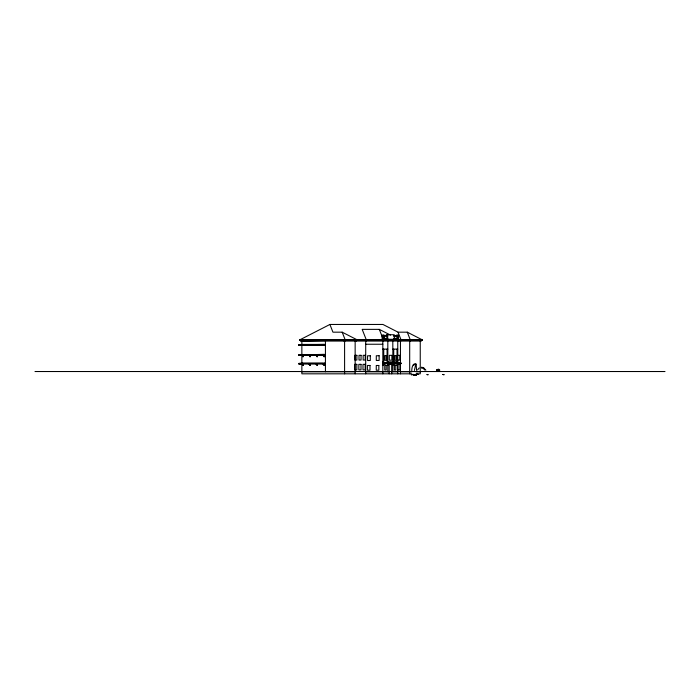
<?xml version="1.0" encoding="UTF-8"?>
<svg xmlns="http://www.w3.org/2000/svg" width="700" height="700" viewBox="0 0 700 700"><rect width="100%" height="100%" fill="white"/><g stroke="black" fill="none" stroke-linecap="round" stroke-linejoin="round"><path stroke-width="1.05" d="M411.766 370.799C411.67 368.454 412.676 362.32 416.168 364.044L416.561 370.414M414.391 370.484L415.809 364.035L414.654 364.717M302.575 364.84L302.697 365.461L302.697 363.099L324.52 363.099L324.52 365.461L324.354 364.236M323.855 364.84L323.977 365.461L323.977 363.694M383.582 363.965L386.234 363.606M383.941 363.965L385.875 363.606M388.255 363.965L390.373 363.825L388.614 363.965M392.928 363.965L395.553 363.571M393.286 363.965L395.246 363.685L392.49 363.44L392.49 365.549L392.884 364.14M397.539 363.965L400.19 363.606M397.898 363.965L399.805 363.571M302.531 355.565L302.697 356.79L302.697 355.023L325.43 355.023M303.065 355.565L303.231 356.79L303.231 355.023L298.83 355.311L298.83 354.777L302.409 354.428M309.654 355.565L309.82 356.79L309.82 355.023M310.196 355.565L310.363 356.79L310.363 355.023L308.822 355.285M316.776 355.565L316.942 356.79L316.942 355.023M317.319 355.565L317.485 356.79L317.485 355.023L315.945 355.285M324.354 355.565L324.52 356.79L324.52 354.428L301.035 354.725L301.035 355.171L324.52 355.023M308.822 363.956L310.363 363.694L310.363 365.461L310.196 364.236M315.936 363.983L317.485 363.694L317.485 365.461L317.319 364.236M322.98 355.285L323.977 355.023L323.977 356.79L323.811 355.565M322.945 364.035L324.52 363.694M344.899 341.066L345.205 339.885L342.178 332.176L332.938 332.176L329.91 324.459L299.749 339.885L300.808 341.066L421.304 341.066L422.354 339.885L407.277 332.176L398.037 332.176L382.953 324.459L329.91 324.459M366.012 341.066L366.319 339.885L362.189 329.368L379.312 329.368L390.53 335.108M383.127 341.066L383.434 339.885L379.312 329.368M400.759 341.066L401.065 339.885L398.037 332.176M409.999 341.066L410.296 339.885L407.277 332.176M302.531 364.236L302.575 364.814M303.065 364.236L303.231 365.461L303.231 363.694L302.129 364.079M309.654 364.236L309.697 364.814M316.776 364.236L316.942 365.461L316.942 363.694M323.811 364.236L323.855 364.814M417.559 369.95L419.169 367.955M302.488 355.416L301.858 355.285M303.03 355.416L302.4 355.285M302.488 364.088L301.858 363.956M303.03 364.088L302.4 363.956M309.592 355.451L308.989 355.285M310.135 355.451L309.531 355.285M309.592 364.123L308.989 363.956M310.135 364.123L309.531 363.956M316.715 355.451L316.111 355.285M317.257 355.451L316.654 355.285M316.715 364.123L316.111 363.956M317.257 364.123L316.654 363.956M323.741 355.451L323.137 355.285M324.284 355.451L323.68 355.285M323.741 364.123L323.137 363.956M324.284 364.123L323.68 363.956M309.697 364.84L309.82 365.461L309.82 363.694M387.844 365.531L388.22 364.14M392.866 365.531L393.243 364.14M356.204 341.066L357.262 339.885L342.178 332.176M398.825 341.066L399.884 339.885L398.011 338.931M343.91 341.066L345.205 340.13L300.808 341.066M302.697 344.418L301.035 345.161L324.52 345.012L324.52 344.418L302.697 344.418L302.697 345.012L301.035 345.161M302.041 345.301L298.83 345.301L298.83 344.767L324.52 344.418M298.83 354.777L324.52 354.428M302.697 363.099L301.035 363.842L322.858 363.842L324.52 363.099M421.575 368.209C423.579 367.929 422.581 367.894 424.83 370.064M413.936 364.936L413.341 365.094M298.83 344.767L302.409 344.418M302.076 364.035L298.83 363.983L298.83 363.449L302.409 363.099M301.035 355.171L301.473 355.381M301.035 363.842L302.697 363.694M298.83 345.301L302.409 345.126M298.83 355.311L302.409 355.136M298.83 363.983L302.409 363.808M383.74 335.703L387.678 335.703M393.759 335.703L397.696 335.703M383.618 336.105L387.678 336.105M393.645 336.105L397.696 336.105M383.618 338.415L387.678 338.415M393.645 338.415L397.696 338.415M384.335 339.29L397.696 339.29M299.749 339.885L422.354 339.885M299.749 340.13L422.354 340.13M365.706 344.243L382.83 344.243M301.858 345.012L325.43 345.012M382.83 349.125L387.817 349.125M392.796 341.066L392.84 349.125L397.766 349.125M397.757 355.32L399.814 355.32L399.814 360.054L397.757 360.054M382.83 361.856L383.74 361.856L383.74 349.125M397.766 361.856L387.074 361.856L387.074 349.125M383.521 364.114L383.145 365.549L383.145 362.731L401.039 363.09L401.039 363.615L383.145 363.44M383.145 362.731L401.039 363.09M298.83 363.449L322.858 363.396M385.945 363.44L390.906 363.606M389.83 363.44L392.84 363.44L392.84 371.77M395.614 363.44L397.451 363.44L397.451 365.549L397.836 364.114M301.858 363.694L325.43 363.694M436.59 370.169L439.854 370.169M35 371.525L665 371.525M301.858 371.77L355.145 371.77M365.706 371.77L389.165 371.77M391.703 371.77L397.766 371.77M400.453 371.77L411.801 371.77M416.019 371.77L420.245 371.77M411.801 373.817L301.858 373.817L301.858 341.066M417.043 373.817L420.245 373.817L420.245 341.066M401.039 363.615L397.101 363.44L397.101 365.549L397.495 364.14M422.301 367.412L422.993 367.658M421.295 367.238L422.459 367.439M423.771 368.06L425.88 370.151M422.817 367.561L423.929 368.139M388.535 364.088L388.203 365.531L388.176 363.44M383.854 364.088L383.495 365.549L383.495 363.44M409.692 341.066L409.692 373.817M400.453 341.066L400.453 373.817M398.493 339.885L398.493 335.186L396.261 335.186L396.261 336.105M397.696 335.186L397.696 339.885M397.766 341.066L397.766 373.817M396.979 336.105L396.979 338.415M397.031 349.125L397.031 361.856M394.363 339.885L394.249 334.731L386.356 334.731L386.356 335.213M393.733 349.125L393.733 361.856M393.391 339.29L393.391 339.885M392.84 349.125L392.84 362.731M391.703 373.817L391.703 364.368L389.165 364.368L389.165 373.817M388.658 339.29L388.658 339.885M387.791 334.731L386.243 335.703M387.817 341.066L387.817 362.731M387.817 363.44L387.817 371.77M387.678 335.213L387.678 339.885M386.96 336.105L386.96 338.415M386.724 363.09L386.724 363.615M384.335 339.885L384.335 335.186L382.113 335.186L382.113 338.949M383.547 335.186L383.547 339.885M382.9 335.186L382.9 335.703M382.83 341.066L382.83 373.817M365.706 341.066L365.706 373.817M355.145 341.066L355.145 373.817M344.592 341.066L344.592 373.817M325.43 341.066L325.43 371.77M322.858 344.715L322.858 345.161M322.858 354.725L322.858 355.171M411.285 374.719L413.901 374.43L411.285 374.719M436.835 369.898C438.795 373.984 440.956 366.94 436.835 369.898M442.829 374.456L444.001 374.71L442.829 374.456M413.656 375.375L416.491 375.086L413.656 375.375M416.106 374.106L418.058 374.351L416.106 374.106M427.009 374.561L428.033 374.727L427.009 374.561M356.895 355.311L354.848 355.311L354.848 360.045L356.895 360.045L356.895 355.311M361.051 355.311L359.004 355.311L359.004 360.045L361.051 360.045L361.051 355.311M365.199 355.311L363.142 355.311L363.142 360.045L365.199 360.045L365.199 355.311M391.886 355.346L389.287 355.346L389.287 360.176L391.886 360.176L391.886 355.346M386.19 355.591L384.773 355.591L384.773 360.316L386.19 360.316L386.19 355.591M396.095 355.591L394.678 355.591L394.678 360.316L396.095 360.316L396.095 355.591M379.129 355.74L376.294 355.74L376.294 360.456L379.129 360.456L379.129 355.74M370.283 355.784L367.553 355.784L367.553 360.509L370.283 360.509L370.283 355.784M356.851 364.332L354.69 364.332L354.69 369.906L356.851 369.906L356.851 364.332M361.007 364.332L358.846 364.332L358.846 369.906L361.007 369.906L361.007 364.332M365.155 364.332L362.994 364.332L362.994 369.906L365.155 369.906L365.155 364.332M399.963 364.341L397.801 364.341L397.801 369.915L399.963 369.915L399.963 364.341M386.19 365.321L384.773 365.321L384.773 370.046L386.19 370.046L386.19 365.321M395.815 365.321L394.398 365.321L394.398 370.046L395.815 370.046L395.815 365.321M370.002 365.488L367.421 365.488L367.421 370.213L370.002 370.213L370.002 365.488M378.84 365.488L376.259 365.488L376.259 370.213L378.84 370.213L378.84 365.488"/></g></svg>
